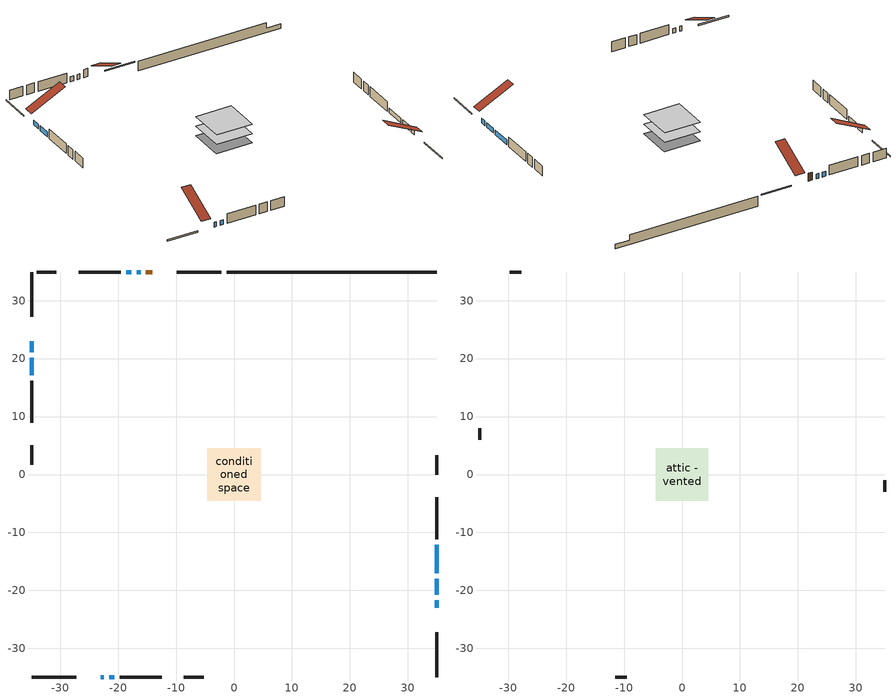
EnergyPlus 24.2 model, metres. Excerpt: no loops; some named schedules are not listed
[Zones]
conditioned space
 floor adiabatic (AdiabaticFloorConstruction): -4.55,-4.55 -4.55,4.55 4.55,4.55 4.55,-4.55 z0.95
 floor foundation (Slab1 construction): -4.62,-4.43 -4.62,4.43 4.62,4.43 4.62,-4.43 z-1.49
 wall outside (RimJoist1 construction): -2.17,34.94 -9.86,34.94 / -34.94,-34.94 -27.25,-34.94 / -34.94,34.94 -34.94,27.25 / 34.94,-34.94 34.94,-27.25 z0.95:1.25
 wall outside (AdiabaticWallConstruction 1): -14.12,34.94 -15.19,34.94 z0.95:2.98
 wall outside (AdiabaticWallConstruction): 34.94,-22.99 34.94,-21.66 / 34.94,-20.73 34.94,-17.99 / -16.12,34.94 -16.78,34.94 / -22.99,-34.94 -22.46,-34.94 / 34.94,-17.06 34.94,-12.11 / -17.7,34.94 -18.59,34.94 / -34.94,22.99 -34.94,21.08 / -34.94,20.15 -34.94,17.1 / -21.53,-34.94 -20.68,-34.94 z0.95:2.17
 wall outside (Wall1 construction): -19.51,34.94 -26.78,34.94 / -19.75,-34.94 -12.49,-34.94 / -34.94,16.17 -34.94,8.91 / 34.94,-11.18 34.94,-3.91 z0.95:3.39
 wall outside (Wall3 construction): -30.64,34.94 -34.01,34.94 / -8.63,-34.94 -5.25,-34.94 / -34.94,5.05 -34.94,1.67 / 34.94,-0.05 34.94,3.32 z0.95:3.39
 wall foundation (FoundationWall1 construction): -1.24,34.94,-1.49 -1.24,34.94,0.95 31.32,34.94,0.95 31.32,34.94,-0.37 34.94,34.94,-0.37 34.94,34.94,-1.49
 window (WindowConstruction 5): 34.94,-22.99 34.94,-21.66 z0.95:2.17
 window (WindowConstruction 6): 34.94,-20.73 34.94,-17.99 z0.95:2.17
 window (WindowConstruction 7): -16.12,34.94 -16.78,34.94 z0.95:2.17
 window (WindowConstruction 8): -22.99,-34.94 -22.46,-34.94 z0.95:2.17
 window (WindowConstruction): 34.94,-17.06 34.94,-12.11 z0.95:2.17
 window (WindowConstruction 1): -17.71,34.94 -18.59,34.94 z0.95:2.17
 window (WindowConstruction 2): -34.94,22.99 -34.94,21.08 z0.95:2.17
 window (WindowConstruction 3): -34.94,20.15 -34.94,17.1 z0.95:2.17
 window (WindowConstruction 4): -21.53,-34.94 -20.68,-34.94 z0.95:2.17
 door (Door): -14.12,34.94 -15.19,34.94 z0.95:2.98
 ceiling adiabatic (AdiabaticFloorConstruction): 4.55,-4.55 4.55,4.55 -4.55,4.55 -4.55,-4.55 z0.95
attic - vented
 floor to conditioned space (Floor1 construction Reversed): -4.55,-4.55 -4.55,4.55 4.55,4.55 4.55,-4.55 z3.39
 wall outside (Wall2 construction): -27.71,34.94 -29.71,34.94 / -11.56,-34.94 -9.56,-34.94 / -34.94,7.98 -34.94,5.98 / 34.94,-2.99 34.94,-0.98 z0.95:3.39
 roof outside (Roof1 construction): -13.19,34.94,3.39 -13.19,26.34,7.69 -10.78,26.34,7.69 -10.78,34.94,3.39; -23.92,-34.94,3.39 -23.92,-26.34,7.69 -26.33,-26.34,7.69 -26.33,-34.94,3.39; -34.94,23.92,3.39 -26.34,23.92,7.69 -26.34,26.33,7.69 -34.94,26.33,3.39; 34.94,-23.92,3.39 26.34,-23.92,7.69 26.34,-26.33,7.69 34.94,-26.33,3.39
[Building]
Building 1: Terrain=Suburbs
[Site:Location]
Quebec Intl AP_QC: Latitude {deg}=46.8; Longitude {deg}=-71.38; Time Zone {hr}=-5; Elevation {m}=74; Keep Site Location Information=Yes
[Site:GroundTemperature:Shallow]
0.0108218, -2.24938, -2.43038, -1.3578, 2.94801, 7.23376, 10.9493, 13.303, 13.5029, 11.5886, 7.96783, 3.81355
[Site:WaterMainsTemperature]
Calculation Method=Schedule; Temperature Schedule=mains temperature schedule
[Material] Roughness=Rough; Thermal Absorptance=0.9
Name | Thickness {m} | Conductivity {W/m-K} | Density {kg/m3} | Specific Heat {J/kg-K} | Solar Absorptance | Visible Absorptance
asphalt or fiberglass shingles | 0.00635 | 0.162714 | 1121.4 | 1465.45 | 0.4 | 0.4
ceiling loosefill ins | 0.169333 | 0.0480833 | 16.02 | 1046.75 | 0.7 | 0.7
ceiling stud and cavity | 0.1397 | 0.106923 | 65.682 | 1177.47 | 0.7 | 0.7
concrete 4.0 in. | 0.1016 | 1.803125 | 2242.8 | 837.4 | 0.7 | 0.7
concrete 8.0 in. | 0.2032 | 1.803125 | 2242.8 | 837.4 | 0.7 | 0.7
door material | 0.04445 | 0.053851 | 512.64 | 1214.23 | 0.7 | 0.7
exterior vertical ins | 0.0533782 | 0.029427 | 32.04 | 1214.23 | 0.7 | 0.7
floor covering | 0.0127 | 0.0433444 | 54.468 | 1339.84 | 0.6 | 0.6
floor rigid ins; wall rigid ins 1 | 0.512978 | 0.029427 | 32.04 | 1214.23 | 0.7 | 0.7
floor stud and cavity | 0.1397 | 1.75129 | 37.0049 | 1207.88 | 0.7 | 0.7
furniture material conditioned space 1 | 0.1524 | 0.115458 | 640.8 | 1214.23 | 0.6 | 0.6
gypsum board | 0.0127 | 0.160291 | 801 | 837.4 | 0.6 | 0.6
gypsum board 1 | 0.0127 | 0.160291 | 801 | 837.4 | 0.7 | 0.7
osb sheathing 0.5 in. | 0.0127 | 0.115458 | 512.64 | 1214.23 | 0.7 | 0.7
osb sheathing 0.75 in. | 0.01905 | 0.115458 | 512.64 | 1214.23 | 0.7 | 0.7
osb sheathing 2.0 in. | 0.0508 | 0.115458 | 512.64 | 1214.23 | 0.7 | 0.7
rim joist rigid ins; wall rigid ins | 0.051816 | 0.029427 | 32.04 | 1214.23 | 0.7 | 0.7
rim joist stud and cavity | 0.0508 | 0.0387467 | 125.044 | 1163.47 | 0.6 | 0.6
wall stud and cavity | 0.1397 | 0.161917 | 139.0536 | 1170.24 | 0.7 | 0.7
wall stud and cavity 1 | 0.0889 | 6.9971 | 50.32683 | 1063.81 | 0.6 | 0.6
wall stud and cavity 2 | 0.1397 | 0.212661 | 139.0536 | 1170.24 | 0.7 | 0.7
wall stud and cavity 3 | 0.0889 | 0.380278 | 52.3479 | 1209.89 | 0.7 | 0.7
wall stud and cavity 4 | 0.0889 | 0.391764 | 83.0341 | 1211.67 | 0.7 | 0.7
wood siding | 0.0254 | 0.102417 | 544.68 | 1172.36 | 0.4 | 0.4
wood siding 1 | 0.00254 | 0.102417 | 544.68 | 1172.36 | 0.4 | 0.4
wood siding 2; wood siding 3; wood siding 4 | 0.0254 | 0.102417 | 544.68 | 1172.36 | 0.7 | 0.7
[WindowMaterial:SimpleGlazingSystem]
Name | U-Factor {W/m2-K} | Solar Heat Gain Coefficient
WindowMaterial | 2.79301 | 0.65
WindowMaterial 1 | 2.66525 | 0.57
WindowMaterial 2 | 2.78222 | 0.58
WindowMaterial 3 | 2.82821 | 0.59
WindowMaterial 4 | 2.77711 | 0.54
WindowMaterial 5 | 2.97584 | 0.62
WindowMaterial 6 | 2.78619 | 0.6
WindowMaterial 7 | 2.773703 | 0.53
WindowMaterial 8 | 2.770864 | 0.52
[Construction]
AdiabaticFloorConstruction: floor stud and cavity, floor rigid ins, osb sheathing 0.75 in., floor covering
AdiabaticWallConstruction: wood siding 3, wall rigid ins 1, wall stud and cavity 3, gypsum board
AdiabaticWallConstruction 1: wood siding 4, wall rigid ins 1, wall stud and cavity 3, gypsum board
Door: door material
Floor1 construction Reversed: gypsum board, ceiling stud and cavity, ceiling loosefill ins
FoundationWall1 construction: concrete 8.0 in., gypsum board 1
furniture construction conditioned space 1: furniture material conditioned space 1
PartitionWallConstruction: gypsum board, wall stud and cavity 4, gypsum board
RimJoist1 construction: wood siding 2, rim joist rigid ins, osb sheathing 2.0 in., rim joist stud and cavity
Roof1 construction: asphalt or fiberglass shingles
Slab1 construction: concrete 4.0 in.
Wall1 construction: wood siding, wall rigid ins, osb sheathing 0.5 in., wall stud and cavity, gypsum board
Wall2 construction: wood siding 1, wall stud and cavity 1
Wall3 construction: wood siding, wall rigid ins, osb sheathing 0.5 in., wall stud and cavity 2, gypsum board
WindowConstruction: WindowMaterial
WindowConstruction 1: WindowMaterial 1
WindowConstruction 2: WindowMaterial 2
WindowConstruction 3: WindowMaterial 3
WindowConstruction 4: WindowMaterial 4
WindowConstruction 5: WindowMaterial 5
WindowConstruction 6: WindowMaterial 6
WindowConstruction 7: WindowMaterial 7
WindowConstruction 8: WindowMaterial 8
[Zone] Multiplier=1; Part of Total Floor Area=Yes
Name | Volume {m3}
attic - vented | 56.0357
conditioned space | 421.6
[Space]
Name | Zone | Volume {m3}
attic - vented 1 | attic - vented | 56.0357
conditioned space 1 | conditioned space | 421.6
[ZoneInfiltration:EffectiveLeakageArea]
infil attic - vented 1: Zone or Space=attic - vented 1; Schedule=Always On Discrete; Effective Air Leakage Area {cm2}=3052.8; Stack Coefficient=0.000468559; Wind Coefficient=1.46252e-05
[ZoneMixing]
whole house fan mix: Zone or Space=attic - vented; Schedule=Always On Continuous; Design Flow Rate Calculation Method=Flow/Zone; Design Flow Rate {m3/s}=0; Source Zone or Space=conditioned space
[SurfaceProperty:ExposedFoundationPerimeter]
Slab1: Exposed Perimeter Calculation Method=TotalExposedPerimeter; Total Exposed Perimeter {m}=36.181
[InternalMass] Zone or ZoneList=conditioned space; Space or SpaceList=conditioned space 1
Name | Construction | Surface Area {m2}
furniture mass conditioned space 1 | furniture construction conditioned space 1 | 65.8003
partition wall mass | PartitionWallConstruction | 164.501
[Lights]
interior lighting: Zone or ZoneList or Space or SpaceList=conditioned space 1; Schedule=interior lighting schedule; Design Level Calculation Method=LightingLevel; Lighting Level {W}=343.2; Return Air Fraction=0; Fraction Radiant=0.6; Fraction Visible=0.2; Fraction Replaceable=1
[People]
occupants: Zone or ZoneList or Space or SpaceList=conditioned space 1; Number of People Schedule=occupants schedule; Number of People Calculation Method=People; Number of People=3; Fraction Radiant=0.314171; Sensible Heat Fraction=0.56303; Activity Level Schedule=occupants activity schedule; Carbon Dioxide Generation Rate {m3/s-W}=0; Enable ASHRAE 55 Comfort Warnings=No; Mean Radiant Temperature Calculation Type=EnclosureAveraged
[ElectricEquipment] Zone or ZoneList or Space or SpaceList=conditioned space 1; Design Level Calculation Method=EquipmentLevel
Name | Schedule | Design Level {W} | Fraction Latent | Fraction Radiant | Fraction Lost
clothes dryer | clothes dryer schedule | 140.772 | 0.015 | 0.081 | 0.85
clothes washer | clothes washer schedule | 32.1985 | 0.03 | 0.162 | 0.7
cooking range | cooking range schedule | 215.147 | 0.08 | 0.432 | 0.2
dishwasher | dishwasher schedule | 66.8632 | 0.3 | 0.18 | 0.4
fridge | fridge schedule | 72.9452 | 0 | 0.6 | 0
mech vent bath fan 0 | mech vent bath fan 0 schedule | 50.2 | 0 | 0 | 1
mech vent house fan | mech vent house fan schedule | 14.1667 | 0 | 0 | 1
mech vent house fan cfis | mech vent house fan cfis schedule | 0 | 0 | 0 | 0
mech vent range fan 0 | mech vent range fan 0 schedule | 57 | 0 | 0 | 1
misc plug loads | misc plug loads schedule | 494.7 | 0.045 | 0.513 | 0.1
whole house fan | Always On Discrete | 0 | 0 | 0 | 1
[OtherEquipment] Zone or ZoneList or Space or SpaceList=conditioned space 1; Design Level Calculation Method=EquipmentLevel
Name | Fuel Type | Schedule | Design Level {W} | Fraction Latent | Fraction Radiant | Fraction Lost
clothes dryer 1 | Electricity | clothes dryer schedule | 0 | 0.015 | 0.081 | 0.85
cooking range 1 | Electricity | cooking range schedule | 0 | 0.08 | 0.432 | 0.2
general water use latent | None | general water use schedule | 62.594 | 1 | 0 | 0
general water use sensible | None | general water use schedule | -61.6891 | 0 | 0.6 | 0
mech vent house fan latent load | None | Always On Discrete | 0 | 1 | 0 | 0
mech vent house fan sensible load | None | Always On Discrete | 0 | 0 | 0 | 0
water heater energy adjustment1 | Electricity | Always On Discrete | 0.01 | 0 | 0 | 1
[ZoneInfiltration:DesignFlowRate] Zone or ZoneList or Space or SpaceList=conditioned space 1; Schedule=Always On Discrete; Design Flow Rate Calculation Method=Flow/Zone; Design Flow Rate {m3/s}=0
infil flow; natural vent flow; whole house fan flow
[ZoneControl:Thermostat]
conditioned space Thermostat: Zone or ZoneList=conditioned space; Control Type Schedule=conditioned space Thermostat Schedule; Control 1=conditioned space temperature setpoint; Temperature Difference Between Cutout And Setpoint {deltaC}=0
[ZoneHVAC:Baseboard:Convective:Electric]
electric baseboard: Availability Schedule=Always On Discrete; Heating Design Capacity {W}=8258.16; Efficiency=1
[Zone equipment]
conditioned space: electric baseboard
[Foundation:Kiva]
Foundation Kiva 1: Initial Indoor Air Temperature {C}=18; Wall Height Above Grade {m}=0.94997; Wall Depth Below Slab {m}=0.2032; Custom Block Material Name 1=exterior vertical ins; Custom Block Depth 1 {m}=2.43998; Custom Block X Position 1 {m}=0.2159; Custom Block Z Position 1 {m}=0
[Foundation:Kiva:Settings]
Soil Conductivity {W/m-K}=0.849921; Soil Density {kg/m3}=1842.3; Soil Specific Heat {J/kg-K}=418.7; Ground Solar Absorptivity=0.9; Ground Thermal Absorptivity=0.9; Ground Surface Roughness {m}=0.03; Far-Field Width {m}=40; Deep-Ground Boundary Condition=ZeroFlux; Deep-Ground Depth {m}=40; Minimum Cell Dimension {m}=0.2; Maximum Cell Growth Coefficient=3; Simulation Timestep=Timestep
[Exterior:Lights]
exterior lighting: Schedule=exterior lighting schedule; Design Level {W}=75.6
[EnergyManagementSystem:GlobalVariable]
infil_program_Qfan
infil_program_Qinf
natural_vent_program_Qnv
natural_vent_program_Qwhf
[EnergyManagementSystem:Sensor]
Name | Output:Variable or Output:Meter Index Key | Output:Variable or Output:Meter
airflow_gain | infil flow | Infiltration Sensible Heat Gain Energy
airflow_gain_1 | natural vent flow | Infiltration Sensible Heat Gain Energy
airflow_gain_2 | whole house fan flow | Infiltration Sensible Heat Gain Energy
airflow_loss | infil flow | Infiltration Sensible Heat Loss Energy
airflow_loss_1 | natural vent flow | Infiltration Sensible Heat Loss Energy
airflow_loss_2 | whole house fan flow | Infiltration Sensible Heat Loss Energy
clg_load_cond |  | Cooling:EnergyTransfer:Zone:CONDITIONED SPACE
clg_sp_s; clg_sp_s_1 | cooling setpoint | Schedule Value
clothes_dryer_exhaust_0_sch_s | clothes dryer exhaust 0 schedule | Schedule Value
conditioned_space_clg_unmet_s | conditioned space | Zone Cooling Setpoint Not Met Time
conditioned_space_htg_unmet_s | conditioned space | Zone Heating Setpoint Not Met Time
cool_season | cooling season schedule | Schedule Value
fridge_tin_s | conditioned space | Zone Mean Air Temperature
htg_load_cond |  | Heating:EnergyTransfer:Zone:CONDITIONED SPACE
htg_sp_s; htg_sp_s_1 | heating setpoint | Schedule Value
ig_ee_conv | clothes dryer | Electric Equipment Convective Heating Energy
ig_ee_conv_2 | cooking range | Electric Equipment Convective Heating Energy
ig_ee_conv_4 | fridge | Electric Equipment Convective Heating Energy
ig_ee_conv_5 | misc plug loads | Electric Equipment Convective Heating Energy
ig_ee_conv_6 | whole house fan | Electric Equipment Convective Heating Energy
ig_ee_rad | clothes dryer | Electric Equipment Radiant Heating Energy
ig_ee_rad_2 | cooking range | Electric Equipment Radiant Heating Energy
ig_ee_rad_4 | fridge | Electric Equipment Radiant Heating Energy
ig_ee_rad_5 | misc plug loads | Electric Equipment Radiant Heating Energy
ig_ee_rad_6 | whole house fan | Electric Equipment Radiant Heating Energy
ig_lgt_conv | interior lighting | Lights Convective Heating Energy
ig_lgt_rad | interior lighting | Lights Radiant Heating Energy
ig_lgt_vis | interior lighting | Lights Visible Radiation Heating Energy
ig_oe_conv | clothes dryer 1 | Other Equipment Convective Heating Energy
ig_oe_conv_1 | cooking range 1 | Other Equipment Convective Heating Energy
ig_oe_conv_2 | general water use latent | Other Equipment Convective Heating Energy
ig_oe_conv_3 | general water use sensible | Other Equipment Convective Heating Energy
ig_oe_conv_4 | water heater energy adjustment1 | Other Equipment Convective Heating Energy
ig_oe_rad | clothes dryer 1 | Other Equipment Radiant Heating Energy
ig_oe_rad_1 | cooking range 1 | Other Equipment Radiant Heating Energy
ig_oe_rad_2 | general water use latent | Other Equipment Radiant Heating Energy
ig_oe_rad_3 | general water use sensible | Other Equipment Radiant Heating Energy
ig_oe_rad_4 | water heater energy adjustment1 | Other Equipment Radiant Heating Energy
ig_ppl_conv | occupants | People Convective Heating Energy
ig_ppl_rad | occupants | People Radiant Heating Energy
im_conv | furniture mass conditioned space 1 | Surface Inside Face Convection Heat Gain Energy
im_conv_1 | partition wall mass | Surface Inside Face Convection Heat Gain Energy
im_ig | furniture mass conditioned space 1 | Surface Inside Face Internal Gains Radiation Heat Gain Energy
im_ig_1 | partition wall mass | Surface Inside Face Internal Gains Radiation Heat Gain Energy
im_lgt | furniture mass conditioned space 1 | Surface Inside Face Lights Radiation Heat Gain Energy
im_lgt_1 | partition wall mass | Surface Inside Face Lights Radiation Heat Gain Energy
im_sol | furniture mass conditioned space 1 | Surface Inside Face Solar Radiation Heat Gain Energy
im_sol_1 | partition wall mass | Surface Inside Face Solar Radiation Heat Gain Energy
im_surf | furniture mass conditioned space 1 | Surface Inside Face Net Surface Thermal Radiation Heat Gain Energy
im_surf_1 | partition wall mass | Surface Inside Face Net Surface Thermal Radiation Heat Gain Energy
mech_vent_bath_fan_0_sch_s | mech vent bath fan 0 schedule | Schedule Value
mech_vent_range_fan_0_sch_s | mech vent range fan 0 schedule | Schedule Value
mv_conv | mech vent bath fan 0 | Electric Equipment Convective Heating Energy
mv_conv_1 | mech vent house fan | Electric Equipment Convective Heating Energy
mv_conv_2 | mech vent house fan cfis | Electric Equipment Convective Heating Energy
mv_conv_3 | mech vent range fan 0 | Electric Equipment Convective Heating Energy
mv_conv_4 | mech vent house fan latent load | Other Equipment Convective Heating Energy
mv_conv_5 | mech vent house fan sensible load | Other Equipment Convective Heating Energy
mv_rad | mech vent bath fan 0 | Electric Equipment Radiant Heating Energy
mv_rad_1 | mech vent house fan | Electric Equipment Radiant Heating Energy
mv_rad_2 | mech vent house fan cfis | Electric Equipment Radiant Heating Energy
mv_rad_3 | mech vent range fan 0 | Electric Equipment Radiant Heating Energy
mv_rad_4 | mech vent house fan latent load | Other Equipment Radiant Heating Energy
mv_rad_5 | mech vent house fan sensible load | Other Equipment Radiant Heating Energy
natural_vent_s | natural vent schedule | Schedule Value
out_pb_s |  | Site Outdoor Air Barometric Pressure
out_wt_s |  | Site Outdoor Air Humidity Ratio
site_vw_s |  | Site Wind Speed
ss_back_out | Window1 | Surface Window Shortwave from Zone Back Out Window Heat Transfer Rate
ss_back_out_1 | Window10 | Surface Window Shortwave from Zone Back Out Window Heat Transfer Rate
ss_back_out_2 | Window12 | Surface Window Shortwave from Zone Back Out Window Heat Transfer Rate
ss_back_out_3 | Window13 | Surface Window Shortwave from Zone Back Out Window Heat Transfer Rate
ss_back_out_4 | Window3 | Surface Window Shortwave from Zone Back Out Window Heat Transfer Rate
ss_back_out_5 | Window5 | Surface Window Shortwave from Zone Back Out Window Heat Transfer Rate
ss_back_out_6 | Window6 | Surface Window Shortwave from Zone Back Out Window Heat Transfer Rate
ss_back_out_7 | Window8 | Surface Window Shortwave from Zone Back Out Window Heat Transfer Rate
ss_back_out_8 | Window9 | Surface Window Shortwave from Zone Back Out Window Heat Transfer Rate
ss_conv | Door1 | Surface Inside Face Convection Heat Gain Energy
ss_conv_1 | Window1 | Surface Inside Face Convection Heat Gain Energy
ss_conv_2 | Window10 | Surface Inside Face Convection Heat Gain Energy
ss_conv_3 | Window12 | Surface Inside Face Convection Heat Gain Energy
ss_conv_4 | Window13 | Surface Inside Face Convection Heat Gain Energy
ss_conv_5 | Window3 | Surface Inside Face Convection Heat Gain Energy
ss_conv_6 | Window5 | Surface Inside Face Convection Heat Gain Energy
ss_conv_7 | Window6 | Surface Inside Face Convection Heat Gain Energy
ss_conv_8 | Window8 | Surface Inside Face Convection Heat Gain Energy
ss_conv_9 | Window9 | Surface Inside Face Convection Heat Gain Energy
ss_ig | Door1 | Surface Inside Face Internal Gains Radiation Heat Gain Energy
ss_ig_1 | Window1 | Surface Inside Face Internal Gains Radiation Heat Gain Energy
ss_ig_2 | Window10 | Surface Inside Face Internal Gains Radiation Heat Gain Energy
ss_ig_3 | Window12 | Surface Inside Face Internal Gains Radiation Heat Gain Energy
ss_ig_4 | Window13 | Surface Inside Face Internal Gains Radiation Heat Gain Energy
ss_ig_5 | Window3 | Surface Inside Face Internal Gains Radiation Heat Gain Energy
ss_ig_6 | Window5 | Surface Inside Face Internal Gains Radiation Heat Gain Energy
ss_ig_7 | Window6 | Surface Inside Face Internal Gains Radiation Heat Gain Energy
ss_ig_8 | Window8 | Surface Inside Face Internal Gains Radiation Heat Gain Energy
ss_ig_9 | Window9 | Surface Inside Face Internal Gains Radiation Heat Gain Energy
ss_lgt | Door1 | Surface Inside Face Lights Radiation Heat Gain Energy
ss_sol | Door1 | Surface Inside Face Solar Radiation Heat Gain Energy
ss_surf | Door1 | Surface Inside Face Net Surface Thermal Radiation Heat Gain Energy
ss_surf_1 | Window1 | Surface Inside Face Net Surface Thermal Radiation Heat Gain Energy
ss_surf_2 | Window10 | Surface Inside Face Net Surface Thermal Radiation Heat Gain Energy
ss_surf_3 | Window12 | Surface Inside Face Net Surface Thermal Radiation Heat Gain Energy
ss_surf_4 | Window13 | Surface Inside Face Net Surface Thermal Radiation Heat Gain Energy
ss_surf_5 | Window3 | Surface Inside Face Net Surface Thermal Radiation Heat Gain Energy
ss_surf_6 | Window5 | Surface Inside Face Net Surface Thermal Radiation Heat Gain Energy
ss_surf_7 | Window6 | Surface Inside Face Net Surface Thermal Radiation Heat Gain Energy
ss_surf_8 | Window8 | Surface Inside Face Net Surface Thermal Radiation Heat Gain Energy
ss_surf_9 | Window9 | Surface Inside Face Net Surface Thermal Radiation Heat Gain Energy
ss_trans_in | Window1 | Surface Window Transmitted Solar Radiation Rate
ss_trans_in_1 | Window10 | Surface Window Transmitted Solar Radiation Rate
ss_trans_in_2 | Window12 | Surface Window Transmitted Solar Radiation Rate
ss_trans_in_3 | Window13 | Surface Window Transmitted Solar Radiation Rate
ss_trans_in_4 | Window3 | Surface Window Transmitted Solar Radiation Rate
ss_trans_in_5 | Window5 | Surface Window Transmitted Solar Radiation Rate
ss_trans_in_6 | Window6 | Surface Window Transmitted Solar Radiation Rate
ss_trans_in_7 | Window8 | Surface Window Transmitted Solar Radiation Rate
ss_trans_in_8 | Window9 | Surface Window Transmitted Solar Radiation Rate
ss_trans_out | Window1 | Surface Inside Face Initial Transmitted Diffuse Transmitted Out Window Solar Radiation Rate
ss_trans_out_1 | Window10 | Surface Inside Face Initial Transmitted Diffuse Transmitted Out Window Solar Radiation Rate
ss_trans_out_2 | Window12 | Surface Inside Face Initial Transmitted Diffuse Transmitted Out Window Solar Radiation Rate
ss_trans_out_3 | Window13 | Surface Inside Face Initial Transmitted Diffuse Transmitted Out Window Solar Radiation Rate
ss_trans_out_4 | Window3 | Surface Inside Face Initial Transmitted Diffuse Transmitted Out Window Solar Radiation Rate
ss_trans_out_5 | Window5 | Surface Inside Face Initial Transmitted Diffuse Transmitted Out Window Solar Radiation Rate
ss_trans_out_6 | Window6 | Surface Inside Face Initial Transmitted Diffuse Transmitted Out Window Solar Radiation Rate
ss_trans_out_7 | Window8 | Surface Inside Face Initial Transmitted Diffuse Transmitted Out Window Solar Radiation Rate
ss_trans_out_8 | Window9 | Surface Inside Face Initial Transmitted Diffuse Transmitted Out Window Solar Radiation Rate
s_conv | Floor1 | Surface Inside Face Convection Heat Gain Energy
s_conv_1 | FoundationWall1 | Surface Inside Face Convection Heat Gain Energy
s_conv_10 | Wall1:180 | Surface Inside Face Convection Heat Gain Energy
s_conv_11 | Wall1:270 | Surface Inside Face Convection Heat Gain Energy
s_conv_12 | Wall1:90 | Surface Inside Face Convection Heat Gain Energy
s_conv_13 | Wall3:0 | Surface Inside Face Convection Heat Gain Energy
s_conv_14 | Wall3:180 | Surface Inside Face Convection Heat Gain Energy
s_conv_15 | Wall3:270 | Surface Inside Face Convection Heat Gain Energy
s_conv_16 | Wall3:90 | Surface Inside Face Convection Heat Gain Energy
s_conv_2 | inferred conditioned ceiling | Surface Inside Face Convection Heat Gain Energy
s_conv_3 | inferred conditioned floor | Surface Inside Face Convection Heat Gain Energy
s_conv_4 | RimJoist1:0 | Surface Inside Face Convection Heat Gain Energy
s_conv_5 | RimJoist1:180 | Surface Inside Face Convection Heat Gain Energy
s_conv_6 | RimJoist1:270 | Surface Inside Face Convection Heat Gain Energy
s_conv_7 | RimJoist1:90 | Surface Inside Face Convection Heat Gain Energy
s_conv_8 | Slab1 | Surface Inside Face Convection Heat Gain Energy
s_conv_9 | Wall1:0 | Surface Inside Face Convection Heat Gain Energy
s_ig | Floor1 | Surface Inside Face Internal Gains Radiation Heat Gain Energy
s_ig_1 | FoundationWall1 | Surface Inside Face Internal Gains Radiation Heat Gain Energy
s_ig_10 | Wall1:180 | Surface Inside Face Internal Gains Radiation Heat Gain Energy
s_ig_11 | Wall1:270 | Surface Inside Face Internal Gains Radiation Heat Gain Energy
s_ig_12 | Wall1:90 | Surface Inside Face Internal Gains Radiation Heat Gain Energy
s_ig_13 | Wall3:0 | Surface Inside Face Internal Gains Radiation Heat Gain Energy
s_ig_14 | Wall3:180 | Surface Inside Face Internal Gains Radiation Heat Gain Energy
s_ig_15 | Wall3:270 | Surface Inside Face Internal Gains Radiation Heat Gain Energy
s_ig_16 | Wall3:90 | Surface Inside Face Internal Gains Radiation Heat Gain Energy
s_ig_2 | inferred conditioned ceiling | Surface Inside Face Internal Gains Radiation Heat Gain Energy
s_ig_3 | inferred conditioned floor | Surface Inside Face Internal Gains Radiation Heat Gain Energy
s_ig_4 | RimJoist1:0 | Surface Inside Face Internal Gains Radiation Heat Gain Energy
s_ig_5 | RimJoist1:180 | Surface Inside Face Internal Gains Radiation Heat Gain Energy
s_ig_6 | RimJoist1:270 | Surface Inside Face Internal Gains Radiation Heat Gain Energy
s_ig_7 | RimJoist1:90 | Surface Inside Face Internal Gains Radiation Heat Gain Energy
s_ig_8 | Slab1 | Surface Inside Face Internal Gains Radiation Heat Gain Energy
s_ig_9 | Wall1:0 | Surface Inside Face Internal Gains Radiation Heat Gain Energy
